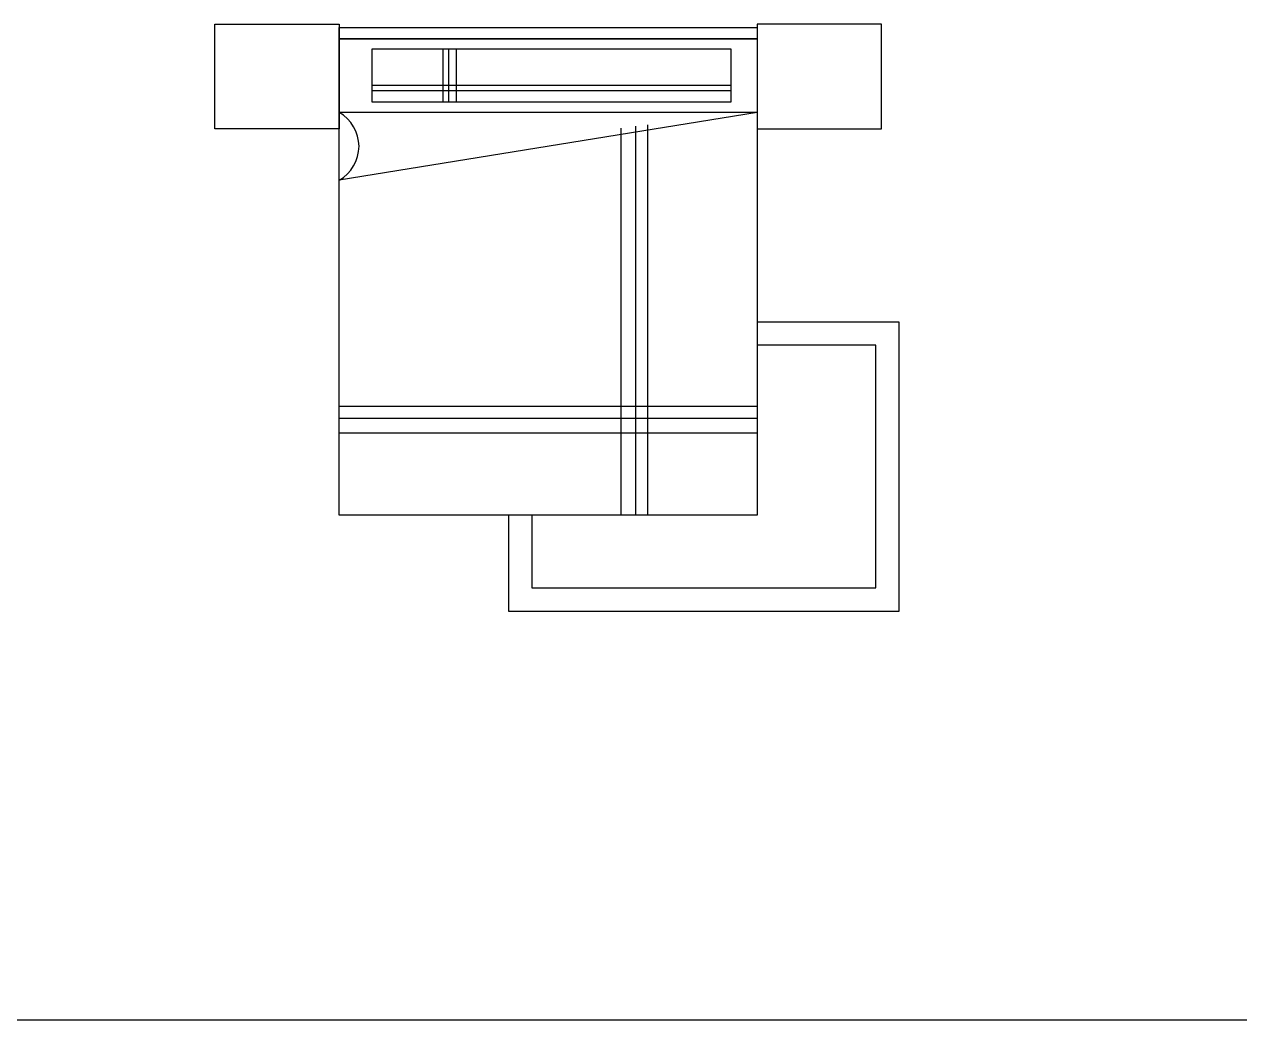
# Model space of a CAD drawing. Header units: millimetres. Extents: x 1787 to 68324, y 1435 to 30835.
# Drawn here: x 53509 to 58742, y 12876 to 17161 of the extents above; entities that cross this region are included whole.
import ezdxf

# ---------------------------------------------------------------- set-up
doc = ezdxf.new("R2010")
doc.units = ezdxf.units.MM
doc.layers.add('www.cad-blocks.net', color=7, linetype='Continuous')

# ---------------------------------------------------------------- blocks, each defined once
blk = doc.blocks.new('A$C70B64514')
at = {"linetype": 'ByBlock', "lineweight": -2}
for p, q in [((0, 2.076), (0, 2.526)), ((0, 2.526), (0.5355, 2.526)), ((0.5355, 2.526), (0.5355, 2.076)), ((0.5355, 2.5129), (2.3355, 2.5129)), ((0.5355, 2.4629), (0.5355, 2.5129)), ((2.8709, 2.526), (2.3355, 2.526)), ((2.3355, 2.526), (2.3355, 2.076)), ((2.3355, 2.5129), (2.3355, 2.4629)), ((2.8709, 2.076), (2.8709, 2.526)), ((0.5355, 0.4129), (0.5355, 2.4629)), ((0.5355, 2.4629), (2.3355, 2.4629)), ((2.3355, 2.4629), (0.5355, 2.4629)), ((2.3355, 2.4629), (2.3355, 0.4129)), ((0.676, 2.4194), (0.676, 2.1917)), ((2.2232, 2.4194), (0.676, 2.4194)), ((2.2232, 2.1917), (2.2232, 2.4194)), ((2.3355, 2.1465), (0.5355, 1.8551)), ((2.3355, 2.1465), (0.5355, 2.1465)), ((0.676, 2.1917), (2.2232, 2.1917)), ((0.5355, 2.076), (0, 2.076)), ((2.3355, 2.076), (2.8709, 2.076)), ((2.3355, 0.4129), (0.5355, 0.4129))]:
    blk.add_line(p, q, dxfattribs=at)
at = {"linetype": 'ByBlock', "lineweight": -3}
for p, q in [((0.9839, 2.1917), (0.9839, 2.4194)), ((1.0072, 2.1917), (1.0072, 2.4194)), ((1.0404, 2.1917), (1.0404, 2.4194)), ((0.676, 2.2638), (2.2232, 2.2638)), ((0.676, 2.2405), (2.2232, 2.2405)), ((1.8653, 0.4129), (1.8653, 2.0931)), ((1.7501, 0.4129), (1.7501, 2.0793)), ((1.8127, 0.4129), (1.8127, 2.0874)), ((2.8466, 1.1445), (2.3355, 1.1445)), ((2.8466, 0.1), (2.8466, 1.1445)), ((0.5355, 0.8816), (2.3355, 0.8816)), ((0.5355, 0.8302), (2.3355, 0.8302)), ((0.5355, 0.7678), (2.3355, 0.7678)), ((1.3652, 0.4129), (1.3652, 0.1)), ((1.3652, 0.1), (2.8466, 0.1))]:
    blk.add_line(p, q, dxfattribs=at)
at = {"linetype": 'ByBlock', "lineweight": -2, "ltscale": 0.4}
for p, q in [((2.9466, 1.2445), (2.3355, 1.2445)), ((2.9466, 0), (2.9466, 1.2445)), ((1.2652, 0.4129), (1.2652, 0)), ((1.2652, 0), (2.9466, 0))]:
    blk.add_line(p, q, dxfattribs=at)
at = {"linetype": 'ByBlock', "lineweight": -2}
blk.add_arc((0.4545, 2.0008), 0.1667, 299.0649, 60.9351, dxfattribs=at)
blk = doc.blocks.new('format')
at = {"color": 155, "true_color": 0x546d8e}
blk.add_line((47364.4, 22359.1), (110172.9, 22359.1), dxfattribs=at)

msp = doc.modelspace()

# ---------------------------------------------------------------- block references
at = {"xscale": 1000, "yscale": 1000, "zscale": 1000}
msp.add_blockref('A$C70B64514', (54328.9, 14635), dxfattribs=at)
at = {"layer": 'www.cad-blocks.net'}
msp.add_blockref('format', (-41848.5, -9482.9), dxfattribs=at)

doc.saveas('drawing.dxf')
